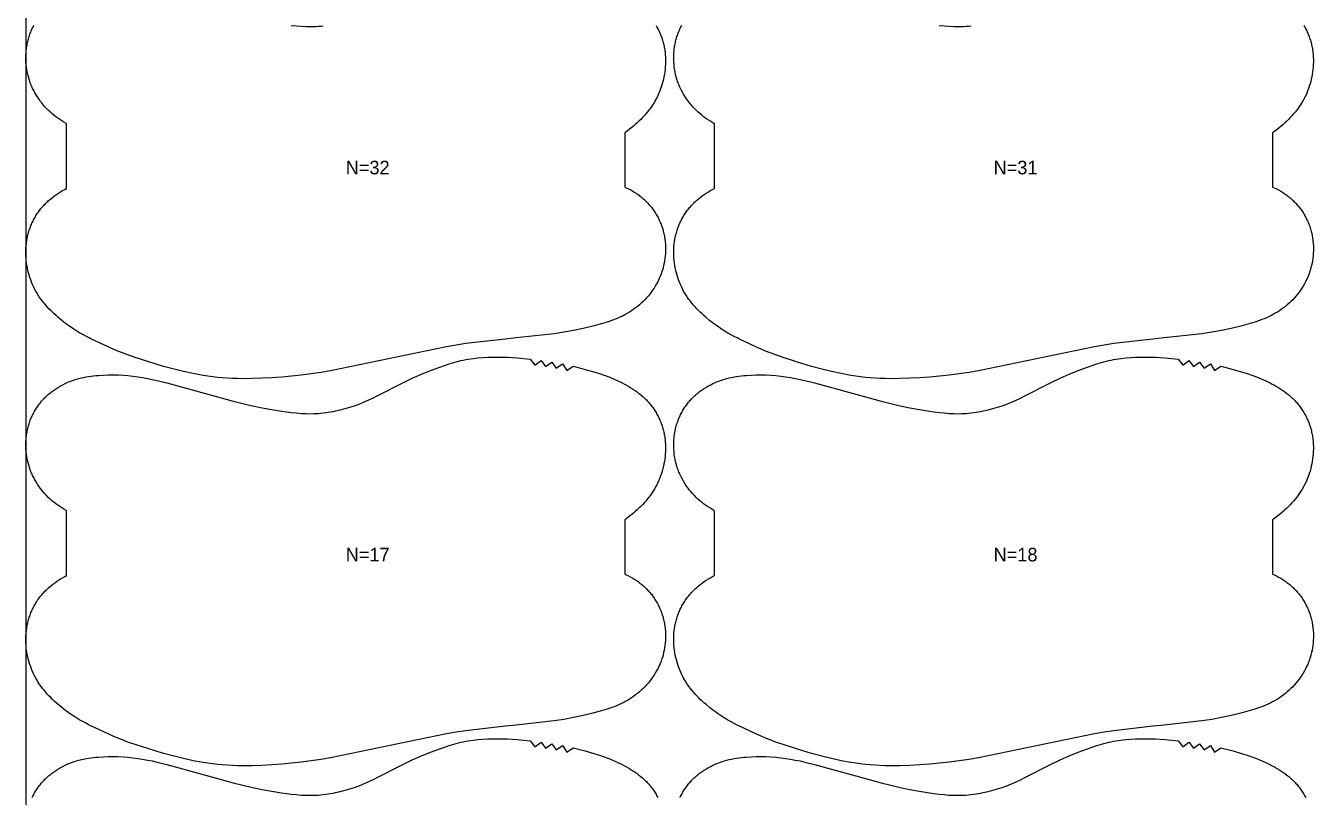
# Model space of a CAD drawing. Header units: inches. Extents: x 0 to 1906, y -77 to 1083.
# Drawn here: x 0 to 475.8, y 206.9 to 490.9 of the extents above; entities that cross this region are included whole.
import ezdxf

# ---------------------------------------------------------------- set-up
doc = ezdxf.new("R2010")
doc.units = ezdxf.units.IN

msp = doc.modelspace()

# ---------------------------------------------------------------- linework, layer by layer
at = {"layer": '1'}
for points in [[(0, -77), (1905.5043, -77), (1905.5043, 1083.4717), (0, 1083.4717), (0, -77)], [(104.0593, 348.1195), (105.8734, 348.1373), (106.78, 348.1749), (107.6858, 348.2312), (108.5904, 348.3059), (109.4935, 348.3986), (110.3946, 348.5089), (111.2936, 348.6363), (112.1898, 348.7807), (113.0832, 348.9414), (113.9734, 349.1182), (115.7439, 349.5178), (117.5006, 349.976), (119.2424, 350.489), (120.9682, 351.0538), (122.6762, 351.67), (124.3644, 352.3374), (126.0308, 353.0563), (127.6746, 353.8245), (127.9613, 353.9668), (129.3004, 354.6315), (138.9792, 359.6303), (142.2701, 361.1634), (145.6016, 362.6079), (148.9623, 363.9813), (152.3554, 365.2741), (154.0665, 365.8837), (155.7895, 366.4574), (157.5266, 366.9832), (158.401, 367.2246), (159.2797, 367.4495), (160.1629, 367.6569), (161.0501, 367.8469), (161.9411, 368.02), (162.8353, 368.1766), (164.6317, 368.4424), (166.4361, 368.648), (168.2453, 368.7976), (170.0578, 368.8967), (171.8724, 368.9511), (173.6881, 368.9668), (175.5036, 368.9485), (177.3184, 368.8967), (179.1316, 368.8107), (180.9426, 368.6898), (183.3251, 368.4784), (185.7033, 368.2184), (187.433, 365.9894), (189.6708, 367.7095), (191.3566, 365.4483), (193.627, 367.1195), (195.2461, 364.8146), (197.5641, 366.4143), (199.1044, 364.0564), (201.4752, 365.5766), (202.4494, 365.3463), (205.965, 364.4408), (209.4498, 363.4212), (211.1788, 362.866), (212.8957, 362.2748), (214.5969, 361.6417), (216.279, 360.9606), (217.9385, 360.2257), (218.7584, 359.8367), (219.571, 359.4326), (220.3757, 359.0129), (221.1719, 358.577), (221.9591, 358.1245), (222.7367, 357.6548), (223.5039, 357.1674), (224.2592, 356.6613), (225.0006, 356.1358), (225.7264, 355.59), (226.4348, 355.0229), (227.1239, 354.4337), (227.4606, 354.1305), (227.7919, 353.8215), (228.1175, 353.5065), (228.437, 353.1854), (228.7505, 352.8582), (229.0577, 352.5249), (229.3585, 352.1858), (229.653, 351.8409), (229.941, 351.4905), (230.2225, 351.1346), (230.4974, 350.7735), (230.7657, 350.4073), (231.0272, 350.0361), (231.2819, 349.6601), (231.5297, 349.2795), (231.7705, 348.8944), (232.0044, 348.5049), (232.2312, 348.1113), (232.4508, 347.7136), (232.6632, 347.3121), (232.8683, 346.9069), (233.066, 346.4981), (233.2564, 346.0858), (233.4393, 345.6702), (233.6148, 345.2515), (233.7827, 344.8297), (233.943, 344.405), (234.0957, 343.9776), (234.2407, 343.5475), (234.378, 343.115), (234.5075, 342.6801), (234.6291, 342.243), (234.7429, 341.8038), (234.8488, 341.3627), (234.9467, 340.9198), (235.0366, 340.4752), (235.1184, 340.0291), (235.1922, 339.5816), (235.2581, 339.1329), (235.3161, 338.683), (235.4088, 337.7804), (235.4707, 336.875), (235.5024, 335.9677), (235.5043, 335.0597), (235.4771, 334.1521), (235.4212, 333.2459), (235.3371, 332.3421), (235.2252, 331.4415), (235.0859, 330.5448), (234.9197, 329.6526), (234.7268, 328.7657), (234.5077, 327.8846), (234.2628, 327.0101), (233.9924, 326.1429), (233.6969, 325.2837), (233.3763, 324.4335), (233.0306, 323.5934), (232.6595, 322.7645), (232.2632, 321.9478), (231.8415, 321.1444), (231.3943, 320.3555), (230.9216, 319.582), (230.4236, 318.8249), (229.9015, 318.084), (229.3568, 317.3591), (228.7911, 316.6499), (228.2058, 315.956), (227.6026, 315.2771), (226.9828, 314.6129), (226.3481, 313.9632), (225.6998, 313.3276), (225.0387, 312.7055), (224.3656, 312.0966), (223.6813, 311.5003), (222.2819, 310.3433), (220.8463, 309.2304), (220.5043, 308.9807), (220.5043, 289.0609), (221.0633, 288.8093), (221.8785, 288.4107), (222.6805, 287.9858), (223.4681, 287.5343), (224.2402, 287.0563), (224.9955, 286.5523), (225.3664, 286.2905), (225.7327, 286.0224), (226.0941, 285.7478), (226.4505, 285.4668), (226.8018, 285.1795), (227.1477, 284.8859), (227.4882, 284.586), (227.8231, 284.2799), (228.1522, 283.9676), (228.4753, 283.6491), (228.7923, 283.3245), (229.1031, 282.9939), (229.4076, 282.6574), (229.7057, 282.3152), (229.9972, 281.9674), (230.2822, 281.6141), (230.5604, 281.2554), (230.8317, 280.8915), (231.0961, 280.5226), (231.3534, 280.1487), (231.6036, 279.77), (231.8465, 279.3867), (232.0821, 278.9987), (232.3102, 278.6064), (232.5306, 278.2098), (232.7435, 277.8091), (232.9485, 277.4043), (233.1457, 276.9957), (233.3351, 276.5834), (233.5167, 276.1675), (233.6904, 275.7483), (233.8563, 275.3259), (234.0143, 274.9005), (234.1643, 274.4722), (234.3065, 274.0411), (234.4407, 273.6075), (234.567, 273.1715), (234.6853, 272.7333), (234.7956, 272.2929), (234.898, 271.8507), (234.9923, 271.4067), (235.0786, 270.9612), (235.1569, 270.5142), (235.2271, 270.0659), (235.2894, 269.6164), (235.3437, 269.1659), (235.3901, 268.7146), (235.4286, 268.2624), (235.4821, 267.3564), (235.5043, 266.4489), (235.4956, 265.5411), (235.4561, 264.6339), (235.3861, 263.7285), (235.2858, 262.8259), (235.1553, 261.9273), (234.9945, 261.0336), (234.8034, 260.1462), (234.582, 259.266), (234.3304, 258.3942), (234.1932, 257.9618), (234.0485, 257.5319), (233.8962, 257.1046), (233.7363, 256.6802), (233.5688, 256.2587), (233.3939, 255.8402), (233.2117, 255.4248), (233.0222, 255.0126), (232.6219, 254.1982), (232.1939, 253.3978), (231.739, 252.6121), (231.2583, 251.8418), (230.7524, 251.0876), (230.2223, 250.3504), (229.6688, 249.6308), (229.0927, 248.9294), (228.4945, 248.2467), (227.8751, 247.5832), (227.2351, 246.9396), (226.5752, 246.3164), (225.896, 245.714), (225.1984, 245.1331), (224.4829, 244.5742), (223.7505, 244.0375), (223.002, 243.5235), (222.2383, 243.0324), (221.4603, 242.5645), (220.6688, 242.1202), (220.5043, 242.0342), (219.8647, 241.6997), (219.049, 241.3034), (218.2224, 240.9312), (217.3862, 240.5813), (216.5414, 240.2516), (215.6892, 239.9399), (213.9672, 239.362), (212.2292, 238.8303), (208.7299, 237.8583), (205.2042, 236.9943), (201.6537, 236.2339), (198.0809, 235.5865), (194.4897, 235.0559), (180.5147, 233.5), (176.4466, 233.0471), (162.018, 231.3968), (158.4318, 230.8325), (154.8552, 230.2044), (112.1781, 221.4326), (108.5974, 220.8328), (101.4056, 219.8247), (97.7984, 219.4125), (94.183, 219.0792), (90.5612, 218.8227), (86.9352, 218.6387), (83.3059, 218.5284), (79.6746, 218.5), (77.8593, 218.5254), (76.045, 218.583), (74.2322, 218.6766), (72.4216, 218.8074), (70.6143, 218.9761), (68.811, 219.1834), (67.0125, 219.4292), (65.2191, 219.711), (61.6482, 220.37), (58.0993, 221.1367), (54.5715, 221.9952), (50.6896, 223.0377), (47.5768, 223.9441), (40.6622, 226.1619), (37.2339, 227.3613), (35.5339, 227.9978), (33.8479, 228.6683), (32.178, 229.3771), (30.5207, 230.1163), (23.9388, 233.1936), (23.3269, 233.5), (22.3159, 234.0062), (20.7185, 234.8649), (19.932, 235.3162), (19.1541, 235.7824), (17.6233, 236.7567), (16.125, 237.7822), (15, 238.6036), (14.658, 238.8533), (13.2224, 239.9661), (11.823, 241.1231), (11.1387, 241.7195), (10.4656, 242.3284), (9.8046, 242.9504), (9.1562, 243.5861), (8.5215, 244.2358), (7.9017, 244.9), (7.2985, 245.5788), (6.7132, 246.2727), (6.1475, 246.982), (5.6029, 247.7069), (5.0808, 248.4478), (4.5827, 249.2049), (4.11, 249.9784), (3.6628, 250.7673), (3.2411, 251.5707), (2.8448, 252.3873), (2.4738, 253.2163), (2.128, 254.0564), (1.8074, 254.9066), (1.5119, 255.7658), (1.2416, 256.633), (0.9966, 257.5075), (0.7775, 258.3886), (0.5847, 259.2755), (0.4184, 260.1677), (0.2791, 261.0644), (0.1672, 261.965), (0.0831, 262.8688), (0.0272, 263.775), (0, 264.6826), (0.002, 265.5906), (0.0337, 266.4979), (0.0956, 267.4033), (0.1882, 268.3059), (0.2462, 268.7558), (0.3121, 269.2045), (0.3859, 269.652), (0.4677, 270.0981), (0.5576, 270.5427), (0.6555, 270.9856), (0.7614, 271.4267), (0.8752, 271.8659), (0.9969, 272.303), (1.1264, 272.7379), (1.2636, 273.1704), (1.4086, 273.6005), (1.5613, 274.0279), (1.7216, 274.4526), (1.8896, 274.8743), (2.065, 275.2931), (2.2479, 275.7087), (2.4383, 276.1209), (2.636, 276.5298), (2.8412, 276.935), (3.0535, 277.3365), (3.2732, 277.7342), (3.4999, 278.1278), (3.7338, 278.5172), (3.9746, 278.9024), (4.2225, 279.283), (4.4772, 279.659), (4.7386, 280.0301), (5.0069, 280.3964), (5.2818, 280.7575), (5.5633, 281.1133), (5.8513, 281.4638), (6.1458, 281.8086), (6.4467, 282.1478), (6.7538, 282.481), (7.0673, 282.8083), (7.3869, 283.1293), (7.7124, 283.4443), (8.0437, 283.7534), (8.3804, 284.0565), (9.0695, 284.6457), (9.7779, 285.2128), (10.5037, 285.7587), (11.2452, 286.2842), (12.0004, 286.7902), (12.7676, 287.2777), (13.5452, 287.7474), (14.3324, 288.1999), (15, 288.5653), (15, 312.4113), (14.8355, 312.4973), (14.0441, 312.9416), (13.266, 313.4095), (12.5023, 313.9006), (11.7538, 314.4146), (11.0214, 314.9513), (10.306, 315.5102), (9.6083, 316.0912), (8.9292, 316.6935), (8.2692, 317.3167), (7.6292, 317.9604), (7.0098, 318.6238), (6.4117, 319.3065), (5.8355, 320.0079), (5.282, 320.7275), (4.7519, 321.4648), (4.2461, 322.2189), (3.7653, 322.9892), (3.3105, 323.7749), (2.8825, 324.5754), (2.4821, 325.3897), (2.2926, 325.8019), (2.1104, 326.2173), (1.9355, 326.6358), (1.768, 327.0573), (1.6082, 327.4818), (1.4558, 327.909), (1.3111, 328.3389), (1.1739, 328.7713), (0.9223, 329.6431), (0.7009, 330.5233), (0.5098, 331.4108), (0.349, 332.3044), (0.2185, 333.203), (0.1182, 334.1056), (0.0482, 335.011), (0.0087, 335.9182), (0, 336.8261), (0.0222, 337.7335), (0.0757, 338.6395), (0.1142, 339.0917), (0.1606, 339.5431), (0.2149, 339.9935), (0.2772, 340.443), (0.3475, 340.8913), (0.4257, 341.3383), (0.512, 341.7839), (0.6064, 342.2278), (0.7087, 342.6701), (0.819, 343.1104), (0.9373, 343.5486), (1.0636, 343.9846), (1.1978, 344.4182), (1.34, 344.8493), (1.4901, 345.2776), (1.648, 345.7031), (1.8139, 346.1255), (1.9876, 346.5447), (2.1692, 346.9605), (2.3586, 347.3728), (2.5558, 347.7814), (2.7609, 348.1862), (2.9737, 348.5869), (3.1942, 348.9835), (3.4223, 349.3759), (3.6578, 349.7638), (3.9007, 350.1472), (4.1509, 350.5258), (4.4082, 350.8997), (4.6726, 351.2687), (4.944, 351.6325), (5.2222, 351.9912), (5.5071, 352.3445), (5.7986, 352.6923), (6.0967, 353.0346), (6.4012, 353.371), (6.712, 353.7017), (7.029, 354.0263), (7.3522, 354.3447), (7.6812, 354.6571), (8.0161, 354.9632), (8.3566, 355.263), (8.7025, 355.5566), (9.0538, 355.8439), (9.4102, 356.1249), (9.7717, 356.3995), (10.1379, 356.6677), (10.5089, 356.9294), (11.2641, 357.4335), (12.0362, 357.9114), (12.8239, 358.3629), (13.6258, 358.7879), (14.441, 359.1864), (15.2685, 359.5588), (16.1072, 359.9053), (16.9561, 360.2263), (17.8142, 360.5218), (18.6805, 360.7923), (19.554, 361.0379), (20.4338, 361.2592), (21.319, 361.4571), (22.2091, 361.633), (23.1035, 361.788), (24.0013, 361.9234), (24.9021, 362.0404), (25.8051, 362.1403), (26.7097, 362.2243), (28.5217, 362.3481), (30.336, 362.4145), (32.1509, 362.4244), (33.9652, 362.3791), (35.7773, 362.28), (37.5864, 362.131), (39.3917, 361.936), (41.1923, 361.6994), (42.9874, 361.4246), (44.776, 361.1115), (46.5571, 360.7597), (48.3296, 360.3685), (51.8493, 359.48), (71.904, 353.9668), (76.3572, 352.7426), (79.881, 351.8669), (83.4206, 351.0572), (86.9759, 350.3202), (90.5447, 349.652), (94.1257, 349.0549), (95.922, 348.7931), (97.723, 348.5631), (99.5292, 348.3709), (101.3395, 348.2259), (103.1523, 348.1385), (104.0593, 348.1195)], [(342.5593, 348.1195), (344.3734, 348.1373), (345.28, 348.1749), (346.1858, 348.2312), (347.0904, 348.3059), (347.9935, 348.3986), (348.8946, 348.5089), (349.7936, 348.6363), (350.6898, 348.7807), (351.5832, 348.9414), (352.4734, 349.1182), (354.2439, 349.5178), (356.0006, 349.976), (357.7424, 350.489), (359.4682, 351.0538), (361.1762, 351.67), (362.8644, 352.3374), (364.5308, 353.0563), (366.1746, 353.8245), (366.4613, 353.9668), (367.8004, 354.6315), (377.4792, 359.6303), (380.7701, 361.1634), (384.1016, 362.6079), (387.4623, 363.9813), (390.8554, 365.2741), (392.5665, 365.8837), (394.2895, 366.4574), (396.0266, 366.9832), (396.901, 367.2246), (397.7797, 367.4495), (398.6629, 367.6569), (399.5501, 367.8469), (400.4411, 368.02), (401.3353, 368.1766), (403.1317, 368.4424), (404.9361, 368.648), (406.7453, 368.7976), (408.5578, 368.8967), (410.3724, 368.9511), (412.1881, 368.9668), (414.0036, 368.9485), (415.8184, 368.8967), (417.6316, 368.8107), (419.4426, 368.6898), (421.8251, 368.4784), (424.2033, 368.2184), (425.933, 365.9894), (428.1708, 367.7095), (429.8566, 365.4483), (432.127, 367.1195), (433.7461, 364.8146), (436.0641, 366.4143), (437.6044, 364.0564), (439.9752, 365.5766), (440.9494, 365.3463), (444.465, 364.4408), (447.9498, 363.4212), (449.6788, 362.866), (451.3957, 362.2748), (453.0969, 361.6417), (454.779, 360.9606), (456.4385, 360.2257), (457.2584, 359.8367), (458.071, 359.4326), (458.8757, 359.0129), (459.6719, 358.577), (460.4591, 358.1245), (461.2367, 357.6548), (462.0039, 357.1674), (462.7592, 356.6613), (463.5006, 356.1358), (464.2264, 355.59), (464.9348, 355.0229), (465.6239, 354.4337), (465.9606, 354.1305), (466.2919, 353.8215), (466.6175, 353.5065), (466.937, 353.1854), (467.2505, 352.8582), (467.5577, 352.5249), (467.8585, 352.1858), (468.153, 351.8409), (468.441, 351.4905), (468.7225, 351.1346), (468.9974, 350.7735), (469.2657, 350.4073), (469.5272, 350.0361), (469.7819, 349.6601), (470.0297, 349.2795), (470.2705, 348.8944), (470.5044, 348.5049), (470.7312, 348.1113), (470.9508, 347.7136), (471.1632, 347.3121), (471.3683, 346.9069), (471.566, 346.4981), (471.7564, 346.0858), (471.9393, 345.6702), (472.1148, 345.2515), (472.2827, 344.8297), (472.443, 344.405), (472.5957, 343.9776), (472.7407, 343.5475), (472.878, 343.115), (473.0075, 342.6801), (473.1291, 342.243), (473.2429, 341.8038), (473.3488, 341.3627), (473.4467, 340.9198), (473.5366, 340.4752), (473.6184, 340.0291), (473.6922, 339.5816), (473.7581, 339.1329), (473.8161, 338.683), (473.9088, 337.7804), (473.9707, 336.875), (474.0024, 335.9677), (474.0043, 335.0597), (473.9771, 334.1521), (473.9212, 333.2459), (473.8371, 332.3421), (473.7252, 331.4415), (473.5859, 330.5448), (473.4197, 329.6526), (473.2268, 328.7657), (473.0077, 327.8846), (472.7628, 327.0101), (472.4924, 326.1429), (472.1969, 325.2837), (471.8763, 324.4335), (471.5306, 323.5934), (471.1595, 322.7645), (470.7632, 321.9478), (470.3415, 321.1444), (469.8943, 320.3555), (469.4216, 319.582), (468.9236, 318.8249), (468.4015, 318.084), (467.8568, 317.3591), (467.2911, 316.6499), (466.7058, 315.956), (466.1026, 315.2771), (465.4828, 314.6129), (464.8481, 313.9632), (464.1998, 313.3276), (463.5387, 312.7055), (462.8656, 312.0966), (462.1813, 311.5003), (460.7819, 310.3433), (459.3463, 309.2304), (459.0043, 308.9807), (459.0043, 289.0609), (459.5633, 288.8093), (460.3785, 288.4107), (461.1805, 287.9858), (461.9681, 287.5343), (462.7402, 287.0563), (463.4955, 286.5523), (463.8664, 286.2905), (464.2327, 286.0224), (464.5941, 285.7478), (464.9505, 285.4668), (465.3018, 285.1795), (465.6477, 284.8859), (465.9882, 284.586), (466.3231, 284.2799), (466.6522, 283.9676), (466.9753, 283.6491), (467.2923, 283.3245), (467.6031, 282.9939), (467.9076, 282.6574), (468.2057, 282.3152), (468.4972, 281.9674), (468.7822, 281.6141), (469.0604, 281.2554), (469.3317, 280.8915), (469.5961, 280.5226), (469.8534, 280.1487), (470.1036, 279.77), (470.3465, 279.3867), (470.5821, 278.9987), (470.8102, 278.6064), (471.0306, 278.2098), (471.2435, 277.8091), (471.4485, 277.4043), (471.6457, 276.9957), (471.8351, 276.5834), (472.0167, 276.1675), (472.1904, 275.7483), (472.3563, 275.3259), (472.5143, 274.9005), (472.6643, 274.4722), (472.8065, 274.0411), (472.9407, 273.6075), (473.067, 273.1715), (473.1853, 272.7333), (473.2956, 272.2929), (473.398, 271.8507), (473.4923, 271.4067), (473.5786, 270.9612), (473.6569, 270.5142), (473.7271, 270.0659), (473.7894, 269.6164), (473.8437, 269.1659), (473.8901, 268.7146), (473.9286, 268.2624), (473.9821, 267.3564), (474.0043, 266.4489), (473.9956, 265.5411), (473.9561, 264.6339), (473.8861, 263.7285), (473.7858, 262.8259), (473.6553, 261.9273), (473.4945, 261.0336), (473.3034, 260.1462), (473.082, 259.266), (472.8304, 258.3942), (472.6932, 257.9618), (472.5485, 257.5319), (472.3962, 257.1046), (472.2363, 256.6802), (472.0688, 256.2587), (471.8939, 255.8402), (471.7117, 255.4248), (471.5222, 255.0126), (471.1219, 254.1982), (470.6939, 253.3978), (470.239, 252.6121), (469.7583, 251.8418), (469.2524, 251.0876), (468.7223, 250.3504), (468.1688, 249.6308), (467.5927, 248.9294), (466.9945, 248.2467), (466.3751, 247.5832), (465.7351, 246.9396), (465.0752, 246.3164), (464.396, 245.714), (463.6984, 245.1331), (462.9829, 244.5742), (462.2505, 244.0375), (461.502, 243.5235), (460.7383, 243.0324), (459.9603, 242.5645), (459.1688, 242.1202), (459.0043, 242.0342), (458.3647, 241.6997), (457.549, 241.3034), (456.7224, 240.9312), (455.8862, 240.5813), (455.0414, 240.2516), (454.1892, 239.9399), (452.4672, 239.362), (450.7292, 238.8303), (447.2299, 237.8583), (443.7042, 236.9943), (440.1537, 236.2339), (436.5809, 235.5865), (432.9897, 235.0559), (419.0147, 233.5), (414.9466, 233.0471), (400.518, 231.3968), (396.9318, 230.8325), (393.3552, 230.2044), (350.6781, 221.4326), (347.0974, 220.8328), (339.9056, 219.8247), (336.2984, 219.4125), (332.683, 219.0792), (329.0612, 218.8227), (325.4352, 218.6387), (321.8059, 218.5284), (318.1746, 218.5), (316.3593, 218.5254), (314.545, 218.583), (312.7322, 218.6766), (310.9216, 218.8074), (309.1143, 218.9761), (307.311, 219.1834), (305.5125, 219.4292), (303.7191, 219.711), (300.1482, 220.37), (296.5993, 221.1367), (293.0715, 221.9952), (289.1896, 223.0377), (286.0768, 223.9441), (279.1622, 226.1619), (275.7339, 227.3613), (274.0339, 227.9978), (272.3479, 228.6683), (270.678, 229.3771), (269.0207, 230.1163), (262.4388, 233.1936), (261.8269, 233.5), (260.8159, 234.0062), (259.2185, 234.8649), (258.432, 235.3162), (257.6541, 235.7824), (256.1233, 236.7567), (254.625, 237.7822), (253.5, 238.6036), (253.158, 238.8533), (251.7224, 239.9661), (250.323, 241.1231), (249.6387, 241.7195), (248.9656, 242.3284), (248.3046, 242.9504), (247.6562, 243.5861), (247.0215, 244.2358), (246.4017, 244.9), (245.7985, 245.5788), (245.2132, 246.2727), (244.6475, 246.982), (244.1029, 247.7069), (243.5808, 248.4478), (243.0827, 249.2049), (242.61, 249.9784), (242.1628, 250.7673), (241.7411, 251.5707), (241.3448, 252.3873), (240.9738, 253.2163), (240.628, 254.0564), (240.3074, 254.9066), (240.0119, 255.7658), (239.7416, 256.633), (239.4966, 257.5075), (239.2775, 258.3886), (239.0847, 259.2755), (238.9184, 260.1677), (238.7791, 261.0644), (238.6672, 261.965), (238.5831, 262.8688), (238.5272, 263.775), (238.5, 264.6826), (238.502, 265.5906), (238.5337, 266.4979), (238.5956, 267.4033), (238.6882, 268.3059), (238.7462, 268.7558), (238.8121, 269.2045), (238.8859, 269.652), (238.9677, 270.0981), (239.0576, 270.5427), (239.1555, 270.9856), (239.2614, 271.4267), (239.3752, 271.8659), (239.4969, 272.303), (239.6264, 272.7379), (239.7636, 273.1704), (239.9086, 273.6005), (240.0613, 274.0279), (240.2216, 274.4526), (240.3896, 274.8743), (240.565, 275.2931), (240.7479, 275.7087), (240.9383, 276.1209), (241.136, 276.5298), (241.3412, 276.935), (241.5535, 277.3365), (241.7732, 277.7342), (241.9999, 278.1278), (242.2338, 278.5172), (242.4746, 278.9024), (242.7225, 279.283), (242.9772, 279.659), (243.2386, 280.0301), (243.5069, 280.3964), (243.7818, 280.7575), (244.0633, 281.1133), (244.3513, 281.4638), (244.6458, 281.8086), (244.9467, 282.1478), (245.2538, 282.481), (245.5673, 282.8083), (245.8869, 283.1293), (246.2124, 283.4443), (246.5437, 283.7534), (246.8804, 284.0565), (247.5695, 284.6457), (248.2779, 285.2128), (249.0037, 285.7587), (249.7452, 286.2842), (250.5004, 286.7902), (251.2676, 287.2777), (252.0452, 287.7474), (252.8324, 288.1999), (253.5, 288.5653), (253.5, 312.4113), (253.3355, 312.4973), (252.5441, 312.9416), (251.766, 313.4095), (251.0023, 313.9006), (250.2538, 314.4146), (249.5214, 314.9513), (248.806, 315.5102), (248.1083, 316.0912), (247.4292, 316.6935), (246.7692, 317.3167), (246.1292, 317.9604), (245.5098, 318.6238), (244.9117, 319.3065), (244.3355, 320.0079), (243.782, 320.7275), (243.2519, 321.4648), (242.7461, 322.2189), (242.2653, 322.9892), (241.8105, 323.7749), (241.3825, 324.5754), (240.9821, 325.3897), (240.7926, 325.8019), (240.6104, 326.2173), (240.4355, 326.6358), (240.268, 327.0573), (240.1082, 327.4818), (239.9558, 327.909), (239.8111, 328.3389), (239.6739, 328.7713), (239.4223, 329.6431), (239.2009, 330.5233), (239.0098, 331.4108), (238.849, 332.3044), (238.7185, 333.203), (238.6182, 334.1056), (238.5482, 335.011), (238.5087, 335.9182), (238.5, 336.8261), (238.5222, 337.7335), (238.5757, 338.6395), (238.6142, 339.0917), (238.6606, 339.5431), (238.7149, 339.9935), (238.7772, 340.443), (238.8475, 340.8913), (238.9257, 341.3383), (239.012, 341.7839), (239.1064, 342.2278), (239.2087, 342.6701), (239.319, 343.1104), (239.4373, 343.5486), (239.5636, 343.9846), (239.6978, 344.4182), (239.84, 344.8493), (239.9901, 345.2776), (240.148, 345.7031), (240.3139, 346.1255), (240.4876, 346.5447), (240.6692, 346.9605), (240.8586, 347.3728), (241.0558, 347.7814), (241.2609, 348.1862), (241.4737, 348.5869), (241.6942, 348.9835), (241.9223, 349.3759), (242.1578, 349.7638), (242.4007, 350.1472), (242.6509, 350.5258), (242.9082, 350.8997), (243.1726, 351.2687), (243.444, 351.6325), (243.7222, 351.9912), (244.0071, 352.3445), (244.2986, 352.6923), (244.5967, 353.0346), (244.9012, 353.371), (245.212, 353.7017), (245.529, 354.0263), (245.8522, 354.3447), (246.1812, 354.6571), (246.5161, 354.9632), (246.8566, 355.263), (247.2025, 355.5566), (247.5538, 355.8439), (247.9102, 356.1249), (248.2717, 356.3995), (248.6379, 356.6677), (249.0089, 356.9294), (249.7641, 357.4335), (250.5362, 357.9114), (251.3239, 358.3629), (252.1258, 358.7879), (252.941, 359.1864), (253.7685, 359.5588), (254.6072, 359.9053), (255.4561, 360.2263), (256.3142, 360.5218), (257.1805, 360.7923), (258.054, 361.0379), (258.9338, 361.2592), (259.819, 361.4571), (260.7091, 361.633), (261.6035, 361.788), (262.5013, 361.9234), (263.4021, 362.0404), (264.3051, 362.1403), (265.2097, 362.2243), (267.0217, 362.3481), (268.836, 362.4145), (270.6509, 362.4244), (272.4652, 362.3791), (274.2773, 362.28), (276.0864, 362.131), (277.8917, 361.936), (279.6923, 361.6994), (281.4874, 361.4246), (283.276, 361.1115), (285.0571, 360.7597), (286.8296, 360.3685), (290.3493, 359.48), (310.404, 353.9668), (314.8572, 352.7426), (318.381, 351.8669), (321.9206, 351.0572), (325.4759, 350.3202), (329.0447, 349.652), (332.6257, 349.0549), (334.422, 348.7931), (336.223, 348.5631), (338.0292, 348.3709), (339.8395, 348.2259), (341.6523, 348.1385), (342.5593, 348.1195)]]:
    msp.add_lwpolyline(points, close=True, dxfattribs=at)
for points in [[(232.0044, 491.0049), (232.2312, 490.6113), (232.4508, 490.2136), (232.6632, 489.8121), (232.8683, 489.4069), (233.066, 488.9981), (233.2564, 488.5858), (233.4393, 488.1702), (233.6148, 487.7515), (233.7827, 487.3297), (233.943, 486.905), (234.0957, 486.4776), (234.2407, 486.0475), (234.378, 485.615), (234.5075, 485.1801), (234.6291, 484.743), (234.7429, 484.3038), (234.8488, 483.8627), (234.9467, 483.4198), (235.0366, 482.9752), (235.1184, 482.5291), (235.1922, 482.0816), (235.2581, 481.6329), (235.3161, 481.183), (235.4088, 480.2804), (235.4707, 479.375), (235.5024, 478.4677), (235.5043, 477.5597), (235.4771, 476.6521), (235.4212, 475.7459), (235.3371, 474.8421), (235.2252, 473.9415), (235.0859, 473.0448), (234.9197, 472.1526), (234.7268, 471.2657), (234.5077, 470.3846), (234.2628, 469.5101), (233.9924, 468.6429), (233.6969, 467.7837), (233.3763, 466.9335), (233.0306, 466.0934), (232.6595, 465.2645), (232.2632, 464.4478), (231.8415, 463.6444), (231.3943, 462.8555), (230.9216, 462.082), (230.4236, 461.3249), (229.9015, 460.584), (229.3568, 459.8591), (228.7911, 459.1499), (228.2058, 458.456), (227.6026, 457.7771), (226.9828, 457.1129), (226.3481, 456.4632), (225.6998, 455.8276), (225.0387, 455.2055), (224.3656, 454.5966), (223.6813, 454.0003), (222.2819, 452.8433), (220.8463, 451.7304), (220.5043, 451.4807), (220.5043, 431.5609), (221.0633, 431.3093), (221.8785, 430.9107), (222.6805, 430.4858), (223.4681, 430.0343), (224.2402, 429.5563), (224.9955, 429.0523), (225.3664, 428.7905), (225.7327, 428.5224), (226.0941, 428.2478), (226.4505, 427.9668), (226.8018, 427.6795), (227.1477, 427.3859), (227.4882, 427.086), (227.8231, 426.7799), (228.1522, 426.4676), (228.4753, 426.1491), (228.7923, 425.8245), (229.1031, 425.4939), (229.4076, 425.1574), (229.7057, 424.8152), (229.9972, 424.4674), (230.2822, 424.1141), (230.5604, 423.7554), (230.8317, 423.3915), (231.0961, 423.0226), (231.3534, 422.6487), (231.6036, 422.27), (231.8465, 421.8867), (232.0821, 421.4987), (232.3102, 421.1064), (232.5306, 420.7098), (232.7435, 420.3091), (232.9485, 419.9043), (233.1457, 419.4957), (233.3351, 419.0834), (233.5167, 418.6675), (233.6904, 418.2483), (233.8563, 417.8259), (234.0143, 417.4005), (234.1643, 416.9722), (234.3065, 416.5411), (234.4407, 416.1075), (234.567, 415.6715), (234.6853, 415.2333), (234.7956, 414.7929), (234.898, 414.3507), (234.9923, 413.9067), (235.0786, 413.4612), (235.1569, 413.0142), (235.2271, 412.5659), (235.2894, 412.1164), (235.3437, 411.6659), (235.3901, 411.2146), (235.4286, 410.7624), (235.4821, 409.8564), (235.5043, 408.9489), (235.4956, 408.0411), (235.4561, 407.1339), (235.3861, 406.2285), (235.2858, 405.3259), (235.1553, 404.4273), (234.9945, 403.5336), (234.8034, 402.6462), (234.582, 401.766), (234.3304, 400.8942), (234.1932, 400.4618), (234.0485, 400.0319), (233.8962, 399.6046), (233.7363, 399.1802), (233.5688, 398.7587), (233.3939, 398.3402), (233.2117, 397.9248), (233.0222, 397.5126), (232.6219, 396.6982), (232.1939, 395.8978), (231.739, 395.1121), (231.2583, 394.3418), (230.7524, 393.5876), (230.2223, 392.8504), (229.6688, 392.1308), (229.0927, 391.4294), (228.4945, 390.7467), (227.8751, 390.0832), (227.2351, 389.4396), (226.5752, 388.8164), (225.896, 388.214), (225.1984, 387.6331), (224.4829, 387.0742), (223.7505, 386.5375), (223.002, 386.0235), (222.2383, 385.5324), (221.4603, 385.0645), (220.6688, 384.6202), (220.5043, 384.5342), (219.8647, 384.1997), (219.049, 383.8034), (218.2224, 383.4312), (217.3862, 383.0813), (216.5414, 382.7516), (215.6892, 382.4399), (213.9672, 381.862), (212.2292, 381.3303), (208.7299, 380.3583), (205.2042, 379.4943), (201.6537, 378.7339), (198.0809, 378.0865), (194.4897, 377.5559), (180.5147, 376), (176.4466, 375.5471), (162.018, 373.8968), (158.4318, 373.3325), (154.8552, 372.7044), (112.1781, 363.9326), (108.5974, 363.3328), (101.4056, 362.3247), (97.7984, 361.9125), (94.183, 361.5792), (90.5612, 361.3227), (86.9352, 361.1387), (83.3059, 361.0284), (79.6746, 361), (77.8593, 361.0254), (76.045, 361.083), (74.2322, 361.1766), (72.4216, 361.3074), (70.6143, 361.4761), (68.811, 361.6834), (67.0125, 361.9292), (65.2191, 362.211), (61.6482, 362.87), (58.0993, 363.6367), (54.5715, 364.4952), (50.6896, 365.5377), (47.5768, 366.4441), (40.6622, 368.6619), (37.2339, 369.8613), (35.5339, 370.4978), (33.8479, 371.1683), (32.178, 371.8771), (30.5207, 372.6163), (23.9388, 375.6936), (23.3269, 376), (22.3159, 376.5062), (20.7185, 377.3649), (19.932, 377.8162), (19.1541, 378.2824), (17.6233, 379.2567), (16.125, 380.2822), (15, 381.1036), (14.658, 381.3533), (13.2224, 382.4661), (11.823, 383.6231), (11.1387, 384.2195), (10.4656, 384.8284), (9.8046, 385.4504), (9.1562, 386.0861), (8.5215, 386.7358), (7.9017, 387.4), (7.2985, 388.0788), (6.7132, 388.7727), (6.1475, 389.482), (5.6029, 390.2069), (5.0808, 390.9478), (4.5827, 391.7049), (4.11, 392.4784), (3.6628, 393.2673), (3.2411, 394.0707), (2.8448, 394.8873), (2.4738, 395.7163), (2.128, 396.5564), (1.8074, 397.4066), (1.5119, 398.2658), (1.2416, 399.133), (0.9966, 400.0075), (0.7775, 400.8886), (0.5847, 401.7755), (0.4184, 402.6677), (0.2791, 403.5644), (0.1672, 404.465), (0.0831, 405.3688), (0.0272, 406.275), (0, 407.1826), (0.002, 408.0906), (0.0337, 408.9979), (0.0956, 409.9033), (0.1882, 410.8059), (0.2462, 411.2558), (0.3121, 411.7045), (0.3859, 412.152), (0.4677, 412.5981), (0.5576, 413.0427), (0.6555, 413.4856), (0.7614, 413.9267), (0.8752, 414.3659), (0.9969, 414.803), (1.1264, 415.2379), (1.2636, 415.6704), (1.4086, 416.1005), (1.5613, 416.5279), (1.7216, 416.9526), (1.8896, 417.3743), (2.065, 417.7931), (2.2479, 418.2087), (2.4383, 418.6209), (2.636, 419.0298), (2.8412, 419.435), (3.0535, 419.8365), (3.2732, 420.2342), (3.4999, 420.6278), (3.7338, 421.0172), (3.9746, 421.4024), (4.2225, 421.783), (4.4772, 422.159), (4.7386, 422.5301), (5.0069, 422.8964), (5.2818, 423.2575), (5.5633, 423.6133), (5.8513, 423.9638), (6.1458, 424.3086), (6.4467, 424.6478), (6.7538, 424.981), (7.0673, 425.3083), (7.3869, 425.6293), (7.7124, 425.9443), (8.0437, 426.2534), (8.3804, 426.5565), (9.0695, 427.1457), (9.7779, 427.7128), (10.5037, 428.2587), (11.2452, 428.7842), (12.0004, 429.2902), (12.7676, 429.7777), (13.5452, 430.2474), (14.3324, 430.6999), (15, 431.0653), (15, 454.9113), (14.8355, 454.9973), (14.0441, 455.4416), (13.266, 455.9095), (12.5023, 456.4006), (11.7538, 456.9146), (11.0214, 457.4513), (10.306, 458.0102), (9.6083, 458.5912), (8.9292, 459.1935), (8.2692, 459.8167), (7.6292, 460.4604), (7.0098, 461.1238), (6.4117, 461.8065), (5.8355, 462.5079), (5.282, 463.2275), (4.7519, 463.9648), (4.2461, 464.7189), (3.7653, 465.4892), (3.3105, 466.2749), (2.8825, 467.0754), (2.4821, 467.8897), (2.2926, 468.3019), (2.1104, 468.7173), (1.9355, 469.1358), (1.768, 469.5573), (1.6082, 469.9818), (1.4558, 470.409), (1.3111, 470.8389), (1.1739, 471.2713), (0.9223, 472.1431), (0.7009, 473.0233), (0.5098, 473.9108), (0.349, 474.8044), (0.2185, 475.703), (0.1182, 476.6056), (0.0482, 477.511), (0.0087, 478.4182), (0, 479.3261), (0.0222, 480.2335), (0.0757, 481.1395), (0.1142, 481.5917), (0.1606, 482.0431), (0.2149, 482.4935), (0.2772, 482.943), (0.3475, 483.3913), (0.4257, 483.8383), (0.512, 484.2839), (0.6064, 484.7278), (0.7087, 485.1701), (0.819, 485.6104), (0.9373, 486.0486), (1.0636, 486.4846), (1.1978, 486.9182), (1.34, 487.3493), (1.4901, 487.7776), (1.648, 488.2031), (1.8139, 488.6255), (1.9876, 489.0447), (2.1692, 489.4605), (2.3586, 489.8728), (2.5558, 490.2814), (2.7609, 490.6862), (2.9737, 491.0869)], [(97.723, 491.0631), (99.5292, 490.8709), (101.3395, 490.7259), (103.1523, 490.6385), (104.0593, 490.6195), (104.0593, 490.6195), (105.8734, 490.6373), (106.78, 490.6749), (107.6858, 490.7312), (108.5904, 490.8059), (109.4935, 490.8986)], [(470.5044, 491.0049), (470.7312, 490.6113), (470.9508, 490.2136), (471.1632, 489.8121), (471.3683, 489.4069), (471.566, 488.9981), (471.7564, 488.5858), (471.9393, 488.1702), (472.1148, 487.7515), (472.2827, 487.3297), (472.443, 486.905), (472.5957, 486.4776), (472.7407, 486.0475), (472.878, 485.615), (473.0075, 485.1801), (473.1291, 484.743), (473.2429, 484.3038), (473.3488, 483.8627), (473.4467, 483.4198), (473.5366, 482.9752), (473.6184, 482.5291), (473.6922, 482.0816), (473.7581, 481.6329), (473.8161, 481.183), (473.9088, 480.2804), (473.9707, 479.375), (474.0024, 478.4677), (474.0043, 477.5597), (473.9771, 476.6521), (473.9212, 475.7459), (473.8371, 474.8421), (473.7252, 473.9415), (473.5859, 473.0448), (473.4197, 472.1526), (473.2268, 471.2657), (473.0077, 470.3846), (472.7628, 469.5101), (472.4924, 468.6429), (472.1969, 467.7837), (471.8763, 466.9335), (471.5306, 466.0934), (471.1595, 465.2645), (470.7632, 464.4478), (470.3415, 463.6444), (469.8943, 462.8555), (469.4216, 462.082), (468.9236, 461.3249), (468.4015, 460.584), (467.8568, 459.8591), (467.2911, 459.1499), (466.7058, 458.456), (466.1026, 457.7771), (465.4828, 457.1129), (464.8481, 456.4632), (464.1998, 455.8276), (463.5387, 455.2055), (462.8656, 454.5966), (462.1813, 454.0003), (460.7819, 452.8433), (459.3463, 451.7304), (459.0043, 451.4807), (459.0043, 431.5609), (459.5633, 431.3093), (460.3785, 430.9107), (461.1805, 430.4858), (461.9681, 430.0343), (462.7402, 429.5563), (463.4955, 429.0523), (463.8664, 428.7905), (464.2327, 428.5224), (464.5941, 428.2478), (464.9505, 427.9668), (465.3018, 427.6795), (465.6477, 427.3859), (465.9882, 427.086), (466.3231, 426.7799), (466.6522, 426.4676), (466.9753, 426.1491), (467.2923, 425.8245), (467.6031, 425.4939), (467.9076, 425.1574), (468.2057, 424.8152), (468.4972, 424.4674), (468.7822, 424.1141), (469.0604, 423.7554), (469.3317, 423.3915), (469.5961, 423.0226), (469.8534, 422.6487), (470.1036, 422.27), (470.3465, 421.8867), (470.5821, 421.4987), (470.8102, 421.1064), (471.0306, 420.7098), (471.2435, 420.3091), (471.4485, 419.9043), (471.6457, 419.4957), (471.8351, 419.0834), (472.0167, 418.6675), (472.1904, 418.2483), (472.3563, 417.8259), (472.5143, 417.4005), (472.6643, 416.9722), (472.8065, 416.5411), (472.9407, 416.1075), (473.067, 415.6715), (473.1853, 415.2333), (473.2956, 414.7929), (473.398, 414.3507), (473.4923, 413.9067), (473.5786, 413.4612), (473.6569, 413.0142), (473.7271, 412.5659), (473.7894, 412.1164), (473.8437, 411.6659), (473.8901, 411.2146), (473.9286, 410.7624), (473.9821, 409.8564), (474.0043, 408.9489), (473.9956, 408.0411), (473.9561, 407.1339), (473.8861, 406.2285), (473.7858, 405.3259), (473.6553, 404.4273), (473.4945, 403.5336), (473.3034, 402.6462), (473.082, 401.766), (472.8304, 400.8942), (472.6932, 400.4618), (472.5485, 400.0319), (472.3962, 399.6046), (472.2363, 399.1802), (472.0688, 398.7587), (471.8939, 398.3402), (471.7117, 397.9248), (471.5222, 397.5126), (471.1219, 396.6982), (470.6939, 395.8978), (470.239, 395.1121), (469.7583, 394.3418), (469.2524, 393.5876), (468.7223, 392.8504), (468.1688, 392.1308), (467.5927, 391.4294), (466.9945, 390.7467), (466.3751, 390.0832), (465.7351, 389.4396), (465.0752, 388.8164), (464.396, 388.214), (463.6984, 387.6331), (462.9829, 387.0742), (462.2505, 386.5375), (461.502, 386.0235), (460.7383, 385.5324), (459.9603, 385.0645), (459.1688, 384.6202), (459.0043, 384.5342), (458.3647, 384.1997), (457.549, 383.8034), (456.7224, 383.4312), (455.8862, 383.0813), (455.0414, 382.7516), (454.1892, 382.4399), (452.4672, 381.862), (450.7292, 381.3303), (447.2299, 380.3583), (443.7042, 379.4943), (440.1537, 378.7339), (436.5809, 378.0865), (432.9897, 377.5559), (419.0147, 376), (414.9466, 375.5471), (400.518, 373.8968), (396.9318, 373.3325), (393.3552, 372.7044), (350.6781, 363.9326), (347.0974, 363.3328), (339.9056, 362.3247), (336.2984, 361.9125), (332.683, 361.5792), (329.0612, 361.3227), (325.4352, 361.1387), (321.8059, 361.0284), (318.1746, 361), (316.3593, 361.0254), (314.545, 361.083), (312.7322, 361.1766), (310.9216, 361.3074), (309.1143, 361.4761), (307.311, 361.6834), (305.5125, 361.9292), (303.7191, 362.211), (300.1482, 362.87), (296.5993, 363.6367), (293.0715, 364.4952), (289.1896, 365.5377), (286.0768, 366.4441), (279.1622, 368.6619), (275.7339, 369.8613), (274.0339, 370.4978), (272.3479, 371.1683), (270.678, 371.8771), (269.0207, 372.6163), (262.4388, 375.6936), (261.8269, 376), (260.8159, 376.5062), (259.2185, 377.3649), (258.432, 377.8162), (257.6541, 378.2824), (256.1233, 379.2567), (254.625, 380.2822), (253.5, 381.1036), (253.158, 381.3533), (251.7224, 382.4661), (250.323, 383.6231), (249.6387, 384.2195), (248.9656, 384.8284), (248.3046, 385.4504), (247.6562, 386.0861), (247.0215, 386.7358), (246.4017, 387.4), (245.7985, 388.0788), (245.2132, 388.7727), (244.6475, 389.482), (244.1029, 390.2069), (243.5808, 390.9478), (243.0827, 391.7049), (242.61, 392.4784), (242.1628, 393.2673), (241.7411, 394.0707), (241.3448, 394.8873), (240.9738, 395.7163), (240.628, 396.5564), (240.3074, 397.4066), (240.0119, 398.2658), (239.7416, 399.133), (239.4966, 400.0075), (239.2775, 400.8886), (239.0847, 401.7755), (238.9184, 402.6677), (238.7791, 403.5644), (238.6672, 404.465), (238.5831, 405.3688), (238.5272, 406.275), (238.5, 407.1826), (238.502, 408.0906), (238.5337, 408.9979), (238.5956, 409.9033), (238.6882, 410.8059), (238.7462, 411.2558), (238.8121, 411.7045), (238.8859, 412.152), (238.9677, 412.5981), (239.0576, 413.0427), (239.1555, 413.4856), (239.2614, 413.9267), (239.3752, 414.3659), (239.4969, 414.803), (239.6264, 415.2379), (239.7636, 415.6704), (239.9086, 416.1005), (240.0613, 416.5279), (240.2216, 416.9526), (240.3896, 417.3743), (240.565, 417.7931), (240.7479, 418.2087), (240.9383, 418.6209), (241.136, 419.0298), (241.3412, 419.435), (241.5535, 419.8365), (241.7732, 420.2342), (241.9999, 420.6278), (242.2338, 421.0172), (242.4746, 421.4024), (242.7225, 421.783), (242.9772, 422.159), (243.2386, 422.5301), (243.5069, 422.8964), (243.7818, 423.2575), (244.0633, 423.6133), (244.3513, 423.9638), (244.6458, 424.3086), (244.9467, 424.6478), (245.2538, 424.981), (245.5673, 425.3083), (245.8869, 425.6293), (246.2124, 425.9443), (246.5437, 426.2534), (246.8804, 426.5565), (247.5695, 427.1457), (248.2779, 427.7128), (249.0037, 428.2587), (249.7452, 428.7842), (250.5004, 429.2902), (251.2676, 429.7777), (252.0452, 430.2474), (252.8324, 430.6999), (253.5, 431.0653), (253.5, 454.9113), (253.3355, 454.9973), (252.5441, 455.4416), (251.766, 455.9095), (251.0023, 456.4006), (250.2538, 456.9146), (249.5214, 457.4513), (248.806, 458.0102), (248.1083, 458.5912), (247.4292, 459.1935), (246.7692, 459.8167), (246.1292, 460.4604), (245.5098, 461.1238), (244.9117, 461.8065), (244.3355, 462.5079), (243.782, 463.2275), (243.2519, 463.9648), (242.7461, 464.7189), (242.2653, 465.4892), (241.8105, 466.2749), (241.3825, 467.0754), (240.9821, 467.8897), (240.7926, 468.3019), (240.6104, 468.7173), (240.4355, 469.1358), (240.268, 469.5573), (240.1082, 469.9818), (239.9558, 470.409), (239.8111, 470.8389), (239.6739, 471.2713), (239.4223, 472.1431), (239.2009, 473.0233), (239.0098, 473.9108), (238.849, 474.8044), (238.7185, 475.703), (238.6182, 476.6056), (238.5482, 477.511), (238.5087, 478.4182), (238.5, 479.3261), (238.5222, 480.2335), (238.5757, 481.1395), (238.6142, 481.5917), (238.6606, 482.0431), (238.7149, 482.4935), (238.7772, 482.943), (238.8475, 483.3913), (238.9257, 483.8383), (239.012, 484.2839), (239.1064, 484.7278), (239.2087, 485.1701), (239.319, 485.6104), (239.4373, 486.0486), (239.5636, 486.4846), (239.6978, 486.9182), (239.84, 487.3493), (239.9901, 487.7776), (240.148, 488.2031), (240.3139, 488.6255), (240.4876, 489.0447), (240.6692, 489.4605), (240.8586, 489.8728), (241.0558, 490.2814), (241.2609, 490.6862), (241.4737, 491.0869)], [(336.223, 491.0631), (338.0292, 490.8709), (339.8395, 490.7259), (341.6523, 490.6385), (342.5593, 490.6195), (342.5593, 490.6195), (344.3734, 490.6373), (345.28, 490.6749), (346.1858, 490.7312), (347.0904, 490.8059), (347.9935, 490.8986)], [(2.3586, 206.8728), (2.5558, 207.2814), (2.7609, 207.6862), (2.9737, 208.0869), (3.1942, 208.4835), (3.4223, 208.8759), (3.6578, 209.2638), (3.9007, 209.6472), (4.1509, 210.0258), (4.4082, 210.3997), (4.6726, 210.7687), (4.944, 211.1325), (5.2222, 211.4912), (5.5071, 211.8445), (5.7986, 212.1923), (6.0967, 212.5346), (6.4012, 212.871), (6.712, 213.2017), (7.029, 213.5263), (7.3522, 213.8447), (7.6812, 214.1571), (8.0161, 214.4632), (8.3566, 214.763), (8.7025, 215.0566), (9.0538, 215.3439), (9.4102, 215.6249), (9.7717, 215.8995), (10.1379, 216.1677), (10.5089, 216.4294), (11.2641, 216.9335), (12.0362, 217.4114), (12.8239, 217.8629), (13.6258, 218.2879), (14.441, 218.6864), (15.2685, 219.0588), (16.1072, 219.4053), (16.9561, 219.7263), (17.8142, 220.0218), (18.6805, 220.2923), (19.554, 220.5379), (20.4338, 220.7592), (21.319, 220.9571), (22.2091, 221.133), (23.1035, 221.288), (24.0013, 221.4234), (24.9021, 221.5404), (25.8051, 221.6403), (26.7097, 221.7243), (28.5217, 221.8481), (30.336, 221.9145), (32.1509, 221.9244), (33.9652, 221.8791), (35.7773, 221.78), (37.5864, 221.631), (39.3917, 221.436), (41.1923, 221.1994), (42.9874, 220.9246), (44.776, 220.6115), (46.5571, 220.2597), (48.3296, 219.8685), (51.8493, 218.98), (71.904, 213.4668), (76.3572, 212.2426), (79.881, 211.3669), (83.4206, 210.5572), (86.9759, 209.8202), (90.5447, 209.152), (94.1257, 208.5549), (95.922, 208.2931), (97.723, 208.0631), (99.5292, 207.8709), (101.3395, 207.7259), (103.1523, 207.6385), (104.0593, 207.6195), (104.0593, 207.6195), (105.8734, 207.6373), (106.78, 207.6749), (107.6858, 207.7312), (108.5904, 207.8059), (109.4935, 207.8986), (110.3946, 208.0089), (111.2936, 208.1363), (112.1898, 208.2807), (113.0832, 208.4414), (113.9734, 208.6182), (115.7439, 209.0178), (117.5006, 209.476), (119.2424, 209.989), (120.9682, 210.5538), (122.6762, 211.17), (124.3644, 211.8374), (126.0308, 212.5563), (127.6746, 213.3245), (127.9613, 213.4668), (129.3004, 214.1315), (138.9792, 219.1303), (142.2701, 220.6634), (145.6016, 222.1079), (148.9623, 223.4813), (152.3554, 224.7741), (154.0665, 225.3837), (155.7895, 225.9574), (157.5266, 226.4832), (158.401, 226.7246), (159.2797, 226.9495), (160.1629, 227.1569), (161.0501, 227.3469), (161.9411, 227.52), (162.8353, 227.6766), (164.6317, 227.9424), (166.4361, 228.148), (168.2453, 228.2976), (170.0578, 228.3967), (171.8724, 228.4511), (173.6881, 228.4668), (175.5036, 228.4485), (177.3184, 228.3967), (179.1316, 228.3107), (180.9426, 228.1898), (183.3251, 227.9784), (185.7033, 227.7184), (187.433, 225.4894), (189.6708, 227.2095), (191.3566, 224.9483), (193.627, 226.6195), (195.2461, 224.3146), (197.5641, 225.9143), (199.1044, 223.5564), (201.4752, 225.0766), (202.4494, 224.8463), (205.965, 223.9408), (209.4498, 222.9212), (211.1788, 222.366), (212.8957, 221.7748), (214.5969, 221.1417), (216.279, 220.4606), (217.9385, 219.7257), (218.7584, 219.3367), (219.571, 218.9326), (220.3757, 218.5129), (221.1719, 218.077), (221.9591, 217.6245), (222.7367, 217.1548), (223.5039, 216.6674), (224.2592, 216.1613), (225.0006, 215.6358), (225.7264, 215.09), (226.4348, 214.5229), (227.1239, 213.9337), (227.4606, 213.6305), (227.7919, 213.3215), (228.1175, 213.0065), (228.437, 212.6854), (228.7505, 212.3582), (229.0577, 212.0249), (229.3585, 211.6858), (229.653, 211.3409), (229.941, 210.9905), (230.2225, 210.6346), (230.4974, 210.2735), (230.7657, 209.9073), (231.0272, 209.5361), (231.2819, 209.1601), (231.5297, 208.7795), (231.7705, 208.3944), (232.0044, 208.0049), (232.2312, 207.6113), (232.4508, 207.2136), (232.6632, 206.8121)], [(240.8586, 206.8728), (241.0558, 207.2814), (241.2609, 207.6862), (241.4737, 208.0869), (241.6942, 208.4835), (241.9223, 208.8759), (242.1578, 209.2638), (242.4007, 209.6472), (242.6509, 210.0258), (242.9082, 210.3997), (243.1726, 210.7687), (243.444, 211.1325), (243.7222, 211.4912), (244.0071, 211.8445), (244.2986, 212.1923), (244.5967, 212.5346), (244.9012, 212.871), (245.212, 213.2017), (245.529, 213.5263), (245.8522, 213.8447), (246.1812, 214.1571), (246.5161, 214.4632), (246.8566, 214.763), (247.2025, 215.0566), (247.5538, 215.3439), (247.9102, 215.6249), (248.2717, 215.8995), (248.6379, 216.1677), (249.0089, 216.4294), (249.7641, 216.9335), (250.5362, 217.4114), (251.3239, 217.8629), (252.1258, 218.2879), (252.941, 218.6864), (253.7685, 219.0588), (254.6072, 219.4053), (255.4561, 219.7263), (256.3142, 220.0218), (257.1805, 220.2923), (258.054, 220.5379), (258.9338, 220.7592), (259.819, 220.9571), (260.7091, 221.133), (261.6035, 221.288), (262.5013, 221.4234), (263.4021, 221.5404), (264.3051, 221.6403), (265.2097, 221.7243), (267.0217, 221.8481), (268.836, 221.9145), (270.6509, 221.9244), (272.4652, 221.8791), (274.2773, 221.78), (276.0864, 221.631), (277.8917, 221.436), (279.6923, 221.1994), (281.4874, 220.9246), (283.276, 220.6115), (285.0571, 220.2597), (286.8296, 219.8685), (290.3493, 218.98), (310.404, 213.4668), (314.8572, 212.2426), (318.381, 211.3669), (321.9206, 210.5572), (325.4759, 209.8202), (329.0447, 209.152), (332.6257, 208.5549), (334.422, 208.2931), (336.223, 208.0631), (338.0292, 207.8709), (339.8395, 207.7259), (341.6523, 207.6385), (342.5593, 207.6195), (342.5593, 207.6195), (344.3734, 207.6373), (345.28, 207.6749), (346.1858, 207.7312), (347.0904, 207.8059), (347.9935, 207.8986), (348.8946, 208.0089), (349.7936, 208.1363), (350.6898, 208.2807), (351.5832, 208.4414), (352.4734, 208.6182), (354.2439, 209.0178), (356.0006, 209.476), (357.7424, 209.989), (359.4682, 210.5538), (361.1762, 211.17), (362.8644, 211.8374), (364.5308, 212.5563), (366.1746, 213.3245), (366.4613, 213.4668), (367.8004, 214.1315), (377.4792, 219.1303), (380.7701, 220.6634), (384.1016, 222.1079), (387.4623, 223.4813), (390.8554, 224.7741), (392.5665, 225.3837), (394.2895, 225.9574), (396.0266, 226.4832), (396.901, 226.7246), (397.7797, 226.9495), (398.6629, 227.1569), (399.5501, 227.3469), (400.4411, 227.52), (401.3353, 227.6766), (403.1317, 227.9424), (404.9361, 228.148), (406.7453, 228.2976), (408.5578, 228.3967), (410.3724, 228.4511), (412.1881, 228.4668), (414.0036, 228.4485), (415.8184, 228.3967), (417.6316, 228.3107), (419.4426, 228.1898), (421.8251, 227.9784), (424.2033, 227.7184), (425.933, 225.4894), (428.1708, 227.2095), (429.8566, 224.9483), (432.127, 226.6195), (433.7461, 224.3146), (436.0641, 225.9143), (437.6044, 223.5564), (439.9752, 225.0766), (440.9494, 224.8463), (444.465, 223.9408), (447.9498, 222.9212), (449.6788, 222.366), (451.3957, 221.7748), (453.0969, 221.1417), (454.779, 220.4606), (456.4385, 219.7257), (457.2584, 219.3367), (458.071, 218.9326), (458.8757, 218.5129), (459.6719, 218.077), (460.4591, 217.6245), (461.2367, 217.1548), (462.0039, 216.6674), (462.7592, 216.1613), (463.5006, 215.6358), (464.2264, 215.09), (464.9348, 214.5229), (465.6239, 213.9337), (465.9606, 213.6305), (466.2919, 213.3215), (466.6175, 213.0065), (466.937, 212.6854), (467.2505, 212.3582), (467.5577, 212.0249), (467.8585, 211.6858), (468.153, 211.3409), (468.441, 210.9905), (468.7225, 210.6346), (468.9974, 210.2735), (469.2657, 209.9073), (469.5272, 209.5361), (469.7819, 209.1601), (470.0297, 208.7795), (470.2705, 208.3944), (470.5044, 208.0049), (470.7312, 207.6113), (470.9508, 207.2136), (471.1632, 206.8121)]]:
    msp.add_lwpolyline(points, dxfattribs=at)

# ---------------------------------------------------------------- texts
for s, p in [('N=32', (117.7522, 436.2334)), ('N=31', (356.2522, 436.2334)), ('N=17', (117.7522, 293.7334)), ('N=18', (356.2522, 293.7334))]:
    msp.add_text(s, height=5, dxfattribs=at).set_placement(p)

doc.saveas('drawing.dxf')
